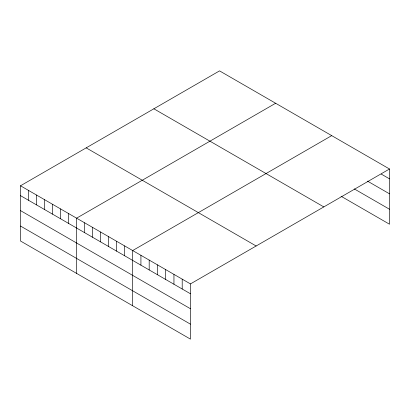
<?xml version="1.0" encoding="UTF-8"?>
<svg xmlns="http://www.w3.org/2000/svg" width="410" height="410" viewBox="0 0 410 410"><rect width="100%" height="100%" fill="white"/><g stroke="black" fill="none" stroke-linecap="round" stroke-linejoin="round"><path stroke-width="0.61" d="M20.5 185.786L190.455 283.91L190.455 339.126L20.5 241.003L20.5 185.786L219.545 70.874L389.5 168.997L389.5 224.214L341.069 196.252M275.628 103.253L76.588 218.171L76.588 273.383M331.716 135.633L132.671 250.551L132.671 305.768M190.455 283.91L389.5 168.997M381.244 174.086L389.5 178.852M367.488 181.112L389.5 193.822M354.276 188.907L389.5 209.243M153.858 108.793L323.818 206.917M86.182 147.866L256.142 245.99M20.5 195.647L190.455 293.77M20.5 210.612L190.455 308.74M20.5 226.038L190.455 324.161M182.204 279.148L182.204 289.004M173.948 274.382L173.948 284.238M165.691 269.616L165.691 279.471M157.435 264.85L157.435 274.705M149.184 260.084L149.184 269.939M140.927 255.317L140.927 265.173M124.66 245.923L124.66 255.784M116.645 241.3L116.645 251.156M108.635 236.672L108.635 246.528M100.624 232.045L100.624 241.905M92.609 227.422L92.609 237.277M84.598 222.794L84.598 232.654M68.573 213.543L68.573 223.399M60.562 208.915L60.562 218.776M52.547 204.293L52.547 214.148M44.536 199.665L44.536 209.525M36.526 195.042L36.526 204.897M28.51 190.414L28.51 200.27"/></g></svg>
